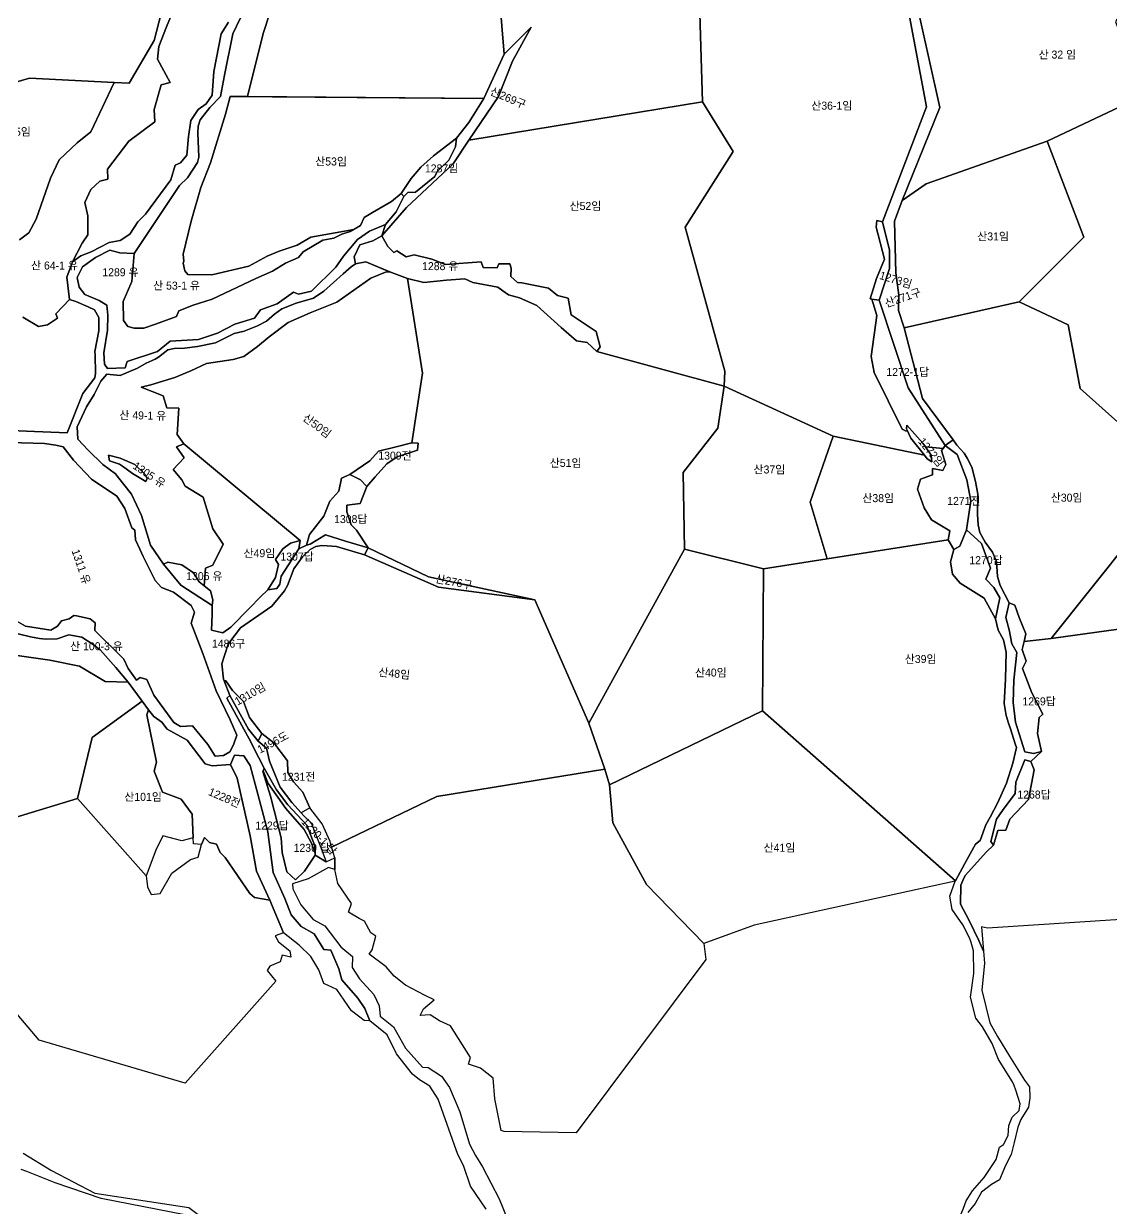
# Model space of a CAD drawing. Header units: metres. Extents: x 245462 to 249549, y 373212 to 377851.
# Drawn here: x 246257 to 246936, y 374021 to 374761 of the extents above; entities that cross this region are included whole.
import ezdxf

# ---------------------------------------------------------------- set-up
doc = ezdxf.new("R2010")
doc.units = ezdxf.units.M
doc.layers.add('00_지번', color=6, linetype='Continuous')
doc.layers.add('00_지적', color=6, linetype='Continuous')
doc.styles.get("Standard").update_dxf_attribs({"font": ''})
doc.styles.get('Standard').set_extended_font_data('Gulim')

msp = doc.modelspace()

# ---------------------------------------------------------------- linework, layer by layer
at = {"layer": '00_지적', "linetype": 'Continuous'}
for points in [[(246447.68, 374888.11), (246489.96, 374836.37), (246547.39, 374858.4), (246556.95, 374741.94), (246544.22, 374714.22), (246396.73, 374715.33), (246406.42, 374754.7), (246410.64, 374767.54), (246412.1, 374781.51), (246410.13, 374802.98), (246411.18, 374816.22), (246410.33, 374824.52), (246414.81, 374835.51), (246438.56, 374875.3), (246443.32, 374879.33), (246447.68, 374888.11)], [(246203.75, 374822.3), (246328.7, 374863.03), (246373.6, 374837.09), (246377.7, 374830), (246370.65, 374826.23), (246363.68, 374817.49), (246358.95, 374805.21), (246356.09, 374799.67), (246350.4, 374792.08), (246348.5, 374786.26), (246347.89, 374785.05), (246342.81, 374768.2), (246338.33, 374750.37), (246322.64, 374723.79), (246313.29, 374724.26), (246260.48, 374726.93), (246225.29, 374716.66)], [(246547.39, 374858.4), (246668.67, 374815.31), (246678.31, 374794.99), (246680.96, 374712.11), (246534.96, 374688.08), (246553.4, 374715.32), (246562.11, 374737.6), (246573.8, 374758.81), (246556.95, 374741.94), (246547.39, 374858.4)], [(246956.57, 374716.02), (246896.14, 374687.45), (246820.64, 374660.8), (246805.69, 374650.38), (246829.11, 374708.64), (246811.79, 374786.52), (246810.18, 374793.79), (246809.74, 374798.08), (246809.62, 374800.36), (246810.08, 374802.8), (246810.9, 374806.43), (246810.78, 374812.68), (246814.58, 374816.88), (246818.78, 374819.49), (246822.36, 374821.01), (246831.91, 374823.8), (246840.3, 374832.22), (246849.29, 374837.27), (246852.09, 374840), (246955.76, 374791.75), (246938.9, 374761.99), (246956.57, 374716.02)], [(246805.04, 374793.29), (246820.79, 374708.9), (246793.42, 374637.12), (246789.7, 374637.89), (246789.3, 374633.69), (246794.69, 374613.77), (246789.66, 374601.72), (246785.58, 374589.01), (246786.65, 374588.84), (246789.8, 374578.64), (246786.28, 374552.91), (246788.14, 374542.99), (246805.68, 374507.48), (246808.14, 374506.34), (246808.68, 374507), (246811.14, 374501.94), (246819.49, 374491.26), (246762.52, 374503.29), (246694.45, 374534.38), (246694.91, 374543.73), (246670.07, 374633.84), (246699.98, 374681.16), (246680.96, 374712.11), (246678.31, 374794.99)], [(246810.18, 374793.79), (246829.11, 374708.64), (246805.69, 374650.38), (246800.79, 374637.59), (246801.75, 374605.3), (246803.6, 374591.23), (246803.35, 374581.63), (246806.79, 374570.9), (246818.25, 374526.73), (246837.49, 374501.01), (246832.5, 374497.45), (246809.36, 374533.31), (246791.16, 374588.14), (246797.82, 374608.01), (246797.78, 374619.4), (246793.42, 374637.12), (246820.79, 374708.9), (246805.04, 374793.29), (246810.18, 374793.79)], [(246351.59, 374772.55), (246346.09, 374758.94), (246341.14, 374746.57), (246340.49, 374738.66), (246348.25, 374724.2), (246342.77, 374722.77), (246338.4, 374707.2), (246338.68, 374699.62), (246322.51, 374687.61), (246309.18, 374669.97), (246309.43, 374663.87), (246304.36, 374662.48), (246298.75, 374657.28), (246294.92, 374649.2), (246296.89, 374640.93), (246296.96, 374637.55), (246296.95, 374629.07), (246293.32, 374623.76), (246287.4, 374612.07), (246283.69, 374602.51), (246285.39, 374588.56), (246276.89, 374579.72), (246277.95, 374576.99), (246271.64, 374572.8), (246266.13, 374571.74), (246256.33, 374577.49)], [(246292.53, 374615.92), (246287.4, 374612.07), (246293.32, 374623.76), (246296.95, 374629.07), (246296.96, 374637.55), (246296.89, 374640.93), (246294.92, 374649.2), (246298.75, 374657.28), (246304.36, 374662.48), (246309.43, 374663.87), (246309.18, 374669.97), (246322.51, 374687.61), (246338.68, 374699.62), (246338.4, 374707.2), (246342.77, 374722.77), (246348.25, 374724.2), (246340.49, 374738.66), (246341.14, 374746.57), (246346.09, 374758.94), (246351.59, 374772.55)], [(246254.28, 374625.97), (246259.96, 374630.24), (246264.59, 374638.78), (246273.52, 374664.31), (246279.05, 374675.87), (246290.11, 374686.45), (246298.73, 374693.43), (246313.29, 374724.26), (246322.64, 374723.79), (246338.33, 374750.37), (246342.81, 374768.2)], [(246394.51, 374769.34), (246387.38, 374754.51), (246382.17, 374728.74), (246379.73, 374715.46), (246373.02, 374708.64), (246367.06, 374700.77), (246365.83, 374696.87), (246365.52, 374692.79), (246366.27, 374677.48), (246365.42, 374674.24), (246359.17, 374664.56), (246354.15, 374659.9), (246325.89, 374617.29), (246316.85, 374617.66), (246310.53, 374619.4), (246301.77, 374614.9), (246293.62, 374608.95), (246290.19, 374602.26), (246291.5, 374596.4), (246295.08, 374591.65), (246303.97, 374588.04), (246305.64, 374586.9), (246308.73, 374584.99), (246309.28, 374578.7), (246309.22, 374569.38), (246306.81, 374555.35), (246307.37, 374548.1), (246309.19, 374545.44), (246320.22, 374545.88), (246321.53, 374549.89), (246340.33, 374556.14), (246348.28, 374562.64), (246365.93, 374563.62), (246377.9, 374567.66), (246388.64, 374573.09), (246400.98, 374576.85), (246404.83, 374582.2), (246415.22, 374585.87), (246425.46, 374593.26), (246428.45, 374591.87), (246436.69, 374593.72), (246451.82, 374608.7), (246456.56, 374615.72), (246465.25, 374626.01), (246472.95, 374631.21), (246482.8, 374635.5), (246480.59, 374628.39), (246474.83, 374625.27), (246466.87, 374622.69), (246463.17, 374615.29), (246464.02, 374610.85), (246461.36, 374608.9), (246456.32, 374604.61), (246444.31, 374593.8), (246437.9, 374589.36), (246427.12, 374586.39), (246418.04, 374582.7), (246413.57, 374579.53), (246408.56, 374575), (246402.82, 374572.2), (246394.56, 374568.82), (246388.38, 374567.35), (246376.6, 374561.59), (246365.45, 374559.15), (246357.37, 374558.11), (246350.72, 374558), (246346.81, 374557.23), (246341, 374552.47), (246338.99, 374551.4), (246333.3, 374548.89), (246328.01, 374545.66), (246317.16, 374541.09), (246308.76, 374541.87), (246305.03, 374537.65), (246300.75, 374529.14), (246296.1, 374521.5), (246290.12, 374509.05), (246290.65, 374501.24), (246297.16, 374494.42), (246306.24, 374485.45), (246314.23, 374479.67), (246315.46, 374478.09), (246324.14, 374466.99), (246330.34, 374453.72), (246335.98, 374435.04), (246344.15, 374423.17), (246355.05, 374410.21), (246374.48, 374397.36), (246374.64, 374391.77), (246374.04, 374382.09), (246381.25, 374380.39), (246386.16, 374383.85), (246397.85, 374395.82), (246404.79, 374402.83), (246409.41, 374407.12), (246414.87, 374407.93), (246416.77, 374410.83), (246417.56, 374415.68), (246428.76, 374432.89), (246433.52, 374435.03), (246435.86, 374435.74), (246445.36, 374441.59), (246457.94, 374437.62), (246472, 374433.44), (246469.68, 374429.13), (246452.16, 374434.33), (246446.31, 374434.68), (246443.13, 374434.9), (246439.41, 374434.29), (246435.74, 374432.4), (246430.98, 374427.91), (246425.6, 374420.34), (246421.59, 374409.81), (246419.8, 374406.67), (246411.89, 374397.06), (246392.36, 374383.4), (246385.58, 374374.8), (246384.28, 374372.55), (246380.58, 374360.97), (246381.66, 374351.31), (246382.03, 374350.28), (246385.65, 374341.15), (246383.67, 374339.6), (246398.85, 374311.83), (246400.37, 374308.64), (246407.03, 374295.68), (246406.17, 374293.74), (246411.06, 374278.25), (246417.72, 374252.35), (246418.29, 374243), (246421.27, 374230.94), (246426.68, 374226.04), (246432.3, 374231.47), (246438.96, 374241.36), (246445.75, 374237.18), (246451.16, 374239.66), (246451.16, 374232.45), (246447.18, 374233.63), (246434.52, 374226.69), (246424.8, 374223.52), (246425, 374220.29), (246430.04, 374210.33), (246437.67, 374201.31), (246444.97, 374197.37), (246454.97, 374184.21), (246462.33, 374178.21), (246461.95, 374171.2), (246466.53, 374164.23), (246475.5, 374154.36), (246478.94, 374147.23), (246479.59, 374140.85), (246487.77, 374134.26), (246495.33, 374120.77), (246505.89, 374108.91), (246509.57, 374108.84), (246517.78, 374103.27), (246522.78, 374096.16), (246529.25, 374081.06), (246535.33, 374060.91), (246539.14, 374053.77), (246543.45, 374046.61), (246553.78, 374026.67), (246563.92, 374002.11)], [(246410.64, 374767.54), (246406.42, 374754.7), (246396.73, 374715.33), (246385.74, 374715.42), (246382.93, 374704.34), (246373.49, 374674.06), (246367.57, 374658.57), (246361.53, 374637.51), (246356.4, 374616.87), (246356.83, 374612.47), (246356.49, 374611.23), (246357.39, 374606.56), (246359.41, 374604.26), (246374.38, 374603.96), (246397.44, 374609.5), (246408.92, 374615.68), (246416.43, 374618.83), (246427.62, 374622.44), (246436.1, 374627.46), (246463.14, 374632.39), (246460.84, 374631.05), (246455.61, 374629.35), (246450.55, 374626.9), (246443.75, 374625.66), (246431.35, 374618.32), (246428.49, 374614.88), (246420.33, 374611.22), (246412.23, 374606.26), (246401.77, 374601.81), (246374.51, 374588.77), (246362.67, 374585.05), (246353.73, 374581.47), (246352.19, 374578.07), (246339.05, 374573.11), (246331.81, 374570.67), (246325.83, 374570.61), (246321.84, 374571.63), (246319.09, 374575.45), (246318.94, 374587.3), (246324.36, 374599.9), (246325.89, 374617.29)], [(246325.89, 374617.29), (246354.15, 374659.9), (246359.17, 374664.56), (246365.42, 374674.24), (246366.27, 374677.48), (246365.52, 374692.79), (246365.83, 374696.87), (246367.06, 374700.77), (246373.02, 374708.64), (246379.73, 374715.46), (246382.17, 374728.74), (246387.38, 374754.51), (246394.51, 374769.34)], [(246231.17, 374507.48), (246258.48, 374506.31), (246284.01, 374505.2), (246293.78, 374529.8), (246301.15, 374539.73), (246301.74, 374542.46), (246301.4, 374554.01), (246301.34, 374556.06), (246303.69, 374568.96), (246303.84, 374577.36), (246301.03, 374582.15), (246297.17, 374584.02), (246289.46, 374587.44), (246285.39, 374588.56), (246283.69, 374602.51), (246287.4, 374612.07), (246292.53, 374615.92), (246298.92, 374618.41), (246310.18, 374624.29), (246317.11, 374625.37), (246323.2, 374629.36), (246328.06, 374637.08), (246331.24, 374640.3), (246332.94, 374642.01), (246348.74, 374663.38), (246351.48, 374672.53), (246354.73, 374673.96), (246358.77, 374678.82), (246359.68, 374690.41), (246361.2, 374700.38), (246365.79, 374707.38), (246370.91, 374710.86), (246374.52, 374716.35), (246375.56, 374731.12), (246380.17, 374754.56), (246384.77, 374761.95)], [(246384.77, 374761.95), (246380.17, 374754.56), (246375.56, 374731.12), (246374.52, 374716.35), (246370.91, 374710.86), (246365.79, 374707.38), (246361.2, 374700.38), (246359.68, 374690.41), (246358.77, 374678.82), (246354.73, 374673.96), (246351.48, 374672.53), (246348.74, 374663.38), (246332.94, 374642.01), (246331.24, 374640.3), (246328.06, 374637.08), (246323.2, 374629.36), (246317.11, 374625.37), (246310.18, 374624.29), (246298.92, 374618.41), (246292.53, 374615.92)], [(246556.95, 374741.94), (246573.8, 374758.81), (246562.11, 374737.6), (246553.4, 374715.32), (246534.96, 374688.08), (246525.07, 374673.25), (246496.03, 374646.04), (246480.59, 374628.39), (246482.8, 374635.5), (246489.54, 374643.4), (246494.38, 374652.99), (246496.9, 374655.45), (246501.53, 374655.62), (246513.73, 374665.34), (246515.22, 374668.57), (246522.5, 374675.64), (246526.56, 374683.98), (246527.16, 374689.29), (246534.94, 374699.27), (246544.22, 374714.22), (246556.95, 374741.94)], [(246225.29, 374716.66), (246260.48, 374726.93), (246313.29, 374724.26), (246298.73, 374693.43), (246290.11, 374686.45), (246279.05, 374675.87), (246273.52, 374664.31), (246264.59, 374638.78), (246259.96, 374630.24), (246254.28, 374625.97)], [(246385.74, 374715.42), (246544.22, 374714.22), (246534.94, 374699.27), (246527.16, 374689.29), (246512.91, 374678.39), (246504.97, 374671.19), (246498.82, 374664.12), (246492.64, 374654.76), (246486.58, 374649.9), (246474.74, 374642.88), (246469.44, 374639.87), (246467.18, 374634.74), (246463.14, 374632.39), (246436.1, 374627.46), (246427.62, 374622.44), (246416.43, 374618.83), (246408.92, 374615.68), (246397.44, 374609.5), (246374.38, 374603.96), (246359.41, 374604.26), (246357.39, 374606.56), (246356.49, 374611.23), (246356.83, 374612.47), (246356.4, 374616.87), (246361.53, 374637.51), (246367.57, 374658.57), (246373.49, 374674.06), (246382.93, 374704.34), (246385.74, 374715.42)], [(246896.14, 374687.45), (246956.57, 374716.02), (246959.8, 374707.6), (246968.49, 374694.24), (246989.44, 374675.13), (247008.96, 374652.28), (247010.46, 374612.46), (246995.12, 374542.46), (247019.96, 374517.64), (246972, 374515.68), (246968.19, 374509.41), (246958.08, 374496.14), (246916.79, 374532.93), (246909.36, 374572.74), (246878.77, 374587.08), (246919.07, 374627.48), (246896.14, 374687.45)], [(246680.96, 374712.11), (246699.98, 374681.16), (246670.07, 374633.84), (246694.91, 374543.73), (246694.45, 374534.38), (246614.81, 374556.01), (246617.01, 374558.93), (246614.37, 374568.57), (246598.77, 374578.91), (246596.89, 374589.43), (246590.25, 374591.12), (246584.61, 374595.64), (246568.02, 374598.93), (246565.25, 374599.25), (246561.19, 374602.94), (246561.38, 374608.13), (246560.45, 374610.8), (246556.22, 374610.8), (246553.66, 374610.87), (246552.61, 374608.44), (246543.92, 374608.65), (246542.59, 374612.04), (246520.36, 374610.48), (246511.74, 374613.73), (246500.76, 374616.56), (246495.85, 374615.22), (246490, 374619.06), (246488, 374617.99), (246484.2, 374621.72), (246480.59, 374628.39), (246496.03, 374646.04), (246525.07, 374673.25), (246534.96, 374688.08), (246680.96, 374712.11)], [(246492.64, 374654.76), (246498.82, 374664.12), (246504.97, 374671.19), (246512.91, 374678.39), (246527.16, 374689.29), (246526.56, 374683.98), (246522.5, 374675.64), (246515.22, 374668.57), (246513.73, 374665.34), (246501.53, 374655.62), (246496.9, 374655.45), (246494.38, 374652.99), (246492.64, 374654.76)], [(246805.69, 374650.38), (246820.64, 374660.8), (246896.14, 374687.45), (246919.07, 374627.48), (246878.77, 374587.08), (246806.79, 374570.9), (246803.35, 374581.63), (246803.6, 374591.23), (246801.75, 374605.3), (246800.79, 374637.59), (246805.69, 374650.38)], [(246436.69, 374593.72), (246428.45, 374591.87), (246425.46, 374593.26), (246415.22, 374585.87), (246404.83, 374582.2), (246400.98, 374576.85), (246388.64, 374573.09), (246377.9, 374567.66), (246365.93, 374563.62), (246348.28, 374562.64), (246340.33, 374556.14), (246321.53, 374549.89), (246320.22, 374545.88), (246309.19, 374545.44), (246307.37, 374548.1), (246306.81, 374555.35), (246309.22, 374569.38), (246309.28, 374578.7), (246308.73, 374584.99), (246305.64, 374586.9), (246303.97, 374588.04), (246295.08, 374591.65), (246291.5, 374596.4), (246290.19, 374602.26), (246293.62, 374608.95), (246301.77, 374614.9), (246310.53, 374619.4), (246316.85, 374617.66), (246325.89, 374617.29), (246324.36, 374599.9), (246318.94, 374587.3), (246319.09, 374575.45), (246321.84, 374571.63), (246325.83, 374570.61), (246331.81, 374570.67), (246339.05, 374573.11), (246352.19, 374578.07), (246353.73, 374581.47), (246362.67, 374585.05), (246374.51, 374588.77), (246401.77, 374601.81), (246412.23, 374606.26), (246420.33, 374611.22), (246428.49, 374614.88), (246431.35, 374618.32), (246443.75, 374625.66), (246450.55, 374626.9), (246455.61, 374629.35), (246460.84, 374631.05), (246467.18, 374634.74), (246469.44, 374639.87), (246474.74, 374642.88), (246486.58, 374649.9), (246492.64, 374654.76), (246494.38, 374652.99), (246489.54, 374643.4), (246482.8, 374635.5), (246472.95, 374631.21), (246465.25, 374626.01), (246456.56, 374615.72), (246451.82, 374608.7), (246436.69, 374593.72)], [(246786.65, 374588.84), (246785.58, 374589.01), (246789.66, 374601.72), (246794.69, 374613.77), (246789.3, 374633.69), (246789.7, 374637.89), (246793.42, 374637.12), (246797.78, 374619.4), (246797.82, 374608.01), (246791.16, 374588.14), (246786.65, 374588.84)], [(246464.02, 374610.85), (246463.17, 374615.29), (246466.87, 374622.69), (246474.83, 374625.27), (246480.59, 374628.39), (246484.2, 374621.72), (246488, 374617.99), (246490, 374619.06), (246495.85, 374615.22), (246500.76, 374616.56), (246511.74, 374613.73), (246520.36, 374610.48), (246542.59, 374612.04), (246543.92, 374608.65), (246552.61, 374608.44), (246553.66, 374610.87), (246556.22, 374610.8), (246560.45, 374610.8), (246561.38, 374608.13), (246561.19, 374602.94), (246565.25, 374599.25), (246568.02, 374598.93), (246584.61, 374595.64), (246590.25, 374591.12), (246596.89, 374589.43), (246598.77, 374578.91), (246614.37, 374568.57), (246617.01, 374558.93), (246614.81, 374556.01), (246608.75, 374561.82), (246602.1, 374562.86), (246592.63, 374571.01), (246577.46, 374584.85), (246566.63, 374589.56), (246559.67, 374591.59), (246556.22, 374593.99), (246552.99, 374596.32), (246537.31, 374599.13), (246532.39, 374601.47), (246520.95, 374600.68), (246506.7, 374599.28), (246496.5, 374601.67), (246486.63, 374605.39), (246470.64, 374612.21), (246464.02, 374610.85)], [(246369.63, 374409.61), (246366.45, 374412.1), (246362.91, 374417.74), (246355.59, 374422.9), (246346.82, 374424.45), (246344.15, 374423.17), (246335.98, 374435.04), (246330.34, 374453.72), (246324.14, 374466.99), (246315.46, 374478.09), (246314.23, 374479.67), (246306.24, 374485.45), (246297.16, 374494.42), (246290.65, 374501.24), (246290.12, 374509.05), (246296.1, 374521.5), (246300.75, 374529.14), (246305.03, 374537.65), (246308.76, 374541.87), (246317.16, 374541.09), (246328.01, 374545.66), (246333.3, 374548.89), (246338.99, 374551.4), (246341, 374552.47), (246346.81, 374557.23), (246350.72, 374558), (246357.37, 374558.11), (246365.45, 374559.15), (246376.6, 374561.59), (246388.38, 374567.35), (246394.56, 374568.82), (246402.82, 374572.2), (246408.56, 374575), (246413.57, 374579.53), (246418.04, 374582.7), (246427.12, 374586.39), (246437.9, 374589.36), (246444.31, 374593.8), (246456.32, 374604.61), (246461.36, 374608.9), (246464.02, 374610.85), (246470.64, 374612.21), (246485.32, 374605.95), (246482.93, 374605.71), (246473.63, 374601.92), (246452.36, 374586.88), (246435.79, 374580.32), (246422.01, 374574.2), (246410.14, 374565.34), (246402.98, 374559.23), (246394.44, 374553.01), (246387.77, 374551.15), (246371, 374548.52), (246361.23, 374544.03), (246351.16, 374539.76), (246336.26, 374535.19), (246330.27, 374533.77), (246344.04, 374528.33), (246346.23, 374521.01), (246353.64, 374520.75), (246352.77, 374504.27), (246356.75, 374498.32), (246352.36, 374496.47), (246356.97, 374489.57), (246350.19, 374482.48), (246355.63, 374475.97), (246357.67, 374471.9), (246368.99, 374465.02), (246374.99, 374445.38), (246381.44, 374435.74), (246374.95, 374422.57), (246370.44, 374420.65), (246369.63, 374409.61)], [(246485.32, 374605.95), (246486.63, 374605.39), (246496.5, 374601.67), (246506.05, 374542.57), (246499.26, 374498.97), (246488.64, 374496.37), (246478.57, 374493.75), (246472.97, 374487.84), (246460.61, 374479.26), (246455.27, 374476.87), (246453.71, 374468.79), (246448.05, 374462.63), (246444.28, 374453.26), (246435.43, 374441.82), (246433.52, 374435.03), (246428.76, 374432.89), (246429.46, 374438.05), (246356.75, 374498.32), (246352.77, 374504.27), (246353.64, 374520.75), (246346.23, 374521.01), (246344.04, 374528.33), (246330.27, 374533.77), (246336.26, 374535.19), (246351.16, 374539.76), (246361.23, 374544.03), (246371, 374548.52), (246387.77, 374551.15), (246394.44, 374553.01), (246402.98, 374559.23), (246410.14, 374565.34), (246422.01, 374574.2), (246435.79, 374580.32), (246452.36, 374586.88), (246473.63, 374601.92), (246482.93, 374605.71), (246485.32, 374605.95)], [(246614.81, 374556.01), (246694.45, 374534.38), (246690.37, 374508.13), (246668.9, 374480.55), (246669.61, 374432.53), (246609.8, 374323.9), (246576.11, 374400.87), (246509.66, 374415.35), (246472, 374433.44), (246464.8, 374444.43), (246461.39, 374447.71), (246458.61, 374455.94), (246458.61, 374460.1), (246466.99, 374461.18), (246470.68, 374470.78), (246471.27, 374471.77), (246476.46, 374477.81), (246483.61, 374485.83), (246490.16, 374490.34), (246502.78, 374494.44), (246503.22, 374498.89), (246499.26, 374498.97), (246506.05, 374542.57), (246496.5, 374601.67), (246506.7, 374599.28), (246520.95, 374600.68), (246532.39, 374601.47), (246537.31, 374599.13), (246552.99, 374596.32), (246556.22, 374593.99), (246559.67, 374591.59), (246566.63, 374589.56), (246577.46, 374584.85), (246592.63, 374571.01), (246602.1, 374562.86), (246608.75, 374561.82), (246614.81, 374556.01)], [(246256.33, 374577.49), (246266.13, 374571.74), (246271.64, 374572.8), (246277.95, 374576.99), (246276.89, 374579.72), (246285.39, 374588.56), (246289.46, 374587.44), (246297.17, 374584.02), (246301.03, 374582.15), (246303.84, 374577.36), (246303.69, 374568.96), (246301.34, 374556.06), (246301.4, 374554.01), (246301.74, 374542.46), (246301.15, 374539.73), (246293.78, 374529.8), (246284.01, 374505.2), (246258.48, 374506.31), (246231.17, 374507.48)], [(246786.65, 374588.84), (246791.16, 374588.14), (246809.36, 374533.31), (246832.5, 374497.45), (246831.17, 374495.53), (246820.12, 374496.48), (246818.47, 374498.92), (246808.54, 374509.99), (246808.33, 374507.72), (246808.68, 374507), (246808.14, 374506.34), (246805.68, 374507.48), (246788.14, 374542.99), (246786.28, 374552.91), (246789.8, 374578.64), (246786.65, 374588.84)], [(246806.79, 374570.9), (246878.77, 374587.08), (246909.36, 374572.74), (246916.79, 374532.93), (246958.08, 374496.14)], [(246973.99, 374470.95), (246898.78, 374376.72), (246881.83, 374374.87), (246882.98, 374379.74), (246878.8, 374389.86), (246876.09, 374397.65), (246872.53, 374399), (246866.91, 374409.91), (246865.24, 374415.5), (246864.53, 374424.86), (246862.15, 374430.72), (246857.57, 374437.03), (246854.1, 374443.12), (246853.11, 374447.78), (246852.64, 374454.16), (246852.85, 374466.9), (246851.5, 374474.87), (246849.1, 374483.74), (246846.34, 374489.48), (246844.4, 374492.62), (246839.75, 374497.55), (246837.49, 374501.01), (246818.25, 374526.73), (246806.79, 374570.9)], [(246762.52, 374503.29), (246748.07, 374461.92), (246758.81, 374426.5), (246718.96, 374420.24), (246669.61, 374432.53), (246668.9, 374480.55), (246690.37, 374508.13), (246694.45, 374534.38), (246762.52, 374503.29)], [(246958.08, 374496.14), (246968.19, 374509.41), (246972, 374515.68), (247019.96, 374517.64), (247024.1, 374496.43), (247031.13, 374460.13), (247032.31, 374395.38), (246898.78, 374376.72), (246973.99, 374470.95), (246958.08, 374496.14)], [(246808.68, 374507), (246808.33, 374507.72), (246808.54, 374509.99), (246818.47, 374498.92), (246820.12, 374496.48), (246823.67, 374491.29), (246824.22, 374487.07), (246821.3, 374488.94), (246819.49, 374491.26), (246811.14, 374501.94), (246808.68, 374507)], [(246249.14, 374389.54), (246257.96, 374384.52), (246273.82, 374381.96), (246277.96, 374384.58), (246280.45, 374387.83), (246285.29, 374389.13), (246288.12, 374391.23), (246289.77, 374390.99), (246298.36, 374389.15), (246301.53, 374386.5), (246301.16, 374381.71), (246319.36, 374363.79), (246322.07, 374358), (246327.28, 374350.79), (246329.65, 374352.43), (246333.77, 374351.16), (246338.21, 374341.43), (246350.64, 374324.36), (246354.67, 374321.78), (246362.2, 374322.32), (246371.85, 374310.66), (246376.47, 374303.36), (246381.73, 374303.6), (246385.63, 374305.94), (246387.96, 374310.28), (246390.06, 374316.42), (246385.88, 374325.93), (246377.13, 374344.06), (246368.79, 374367.38), (246361.4, 374386.45), (246363.62, 374393.17), (246361.52, 374397.44), (246350.41, 374405.67), (246342.8, 374408.62), (246338.94, 374412.97), (246331.36, 374428.09), (246329.45, 374432.59), (246326.74, 374438.52), (246326.15, 374444.53), (246324.37, 374445.97), (246319.95, 374457.98), (246315.05, 374465.79), (246299.16, 374476.37), (246287.98, 374488.26), (246281.39, 374496.51), (246276.98, 374497.55), (246269.75, 374498.59), (246248.36, 374499.19)], [(246248.36, 374499.19), (246269.75, 374498.59), (246276.98, 374497.55), (246281.39, 374496.51), (246287.98, 374488.26), (246299.16, 374476.37), (246315.05, 374465.79), (246319.95, 374457.98)], [(246409.41, 374407.12), (246404.79, 374402.83), (246397.85, 374395.82), (246386.16, 374383.85), (246381.25, 374380.39), (246374.04, 374382.09), (246374.64, 374391.77), (246374.48, 374397.36), (246375.06, 374400.96), (246373.57, 374406.54), (246369.63, 374409.61), (246370.44, 374420.65), (246374.95, 374422.57), (246381.44, 374435.74), (246374.99, 374445.38), (246368.99, 374465.02), (246357.67, 374471.9), (246355.63, 374475.97), (246350.19, 374482.48), (246356.97, 374489.57), (246352.36, 374496.47), (246356.75, 374498.32), (246429.46, 374438.05), (246423.49, 374436.28), (246418.69, 374432.76), (246414.06, 374426.25), (246415.95, 374422.97), (246414.15, 374414.94), (246409.41, 374407.12)], [(246499.26, 374498.97), (246503.22, 374498.89), (246502.78, 374494.44), (246490.16, 374490.34), (246483.61, 374485.83), (246476.46, 374477.81), (246471.27, 374471.77), (246467.2, 374476.01), (246460.61, 374479.26), (246472.97, 374487.84), (246478.57, 374493.75), (246488.64, 374496.37), (246499.26, 374498.97)], [(246831.17, 374495.53), (246830.26, 374494.21), (246832.89, 374485.43), (246831.12, 374481.83), (246824.57, 374482.99), (246824.64, 374478.98), (246817.09, 374476.37), (246815.3, 374470.05), (246819.46, 374458.39), (246824, 374450.92), (246835.4, 374444.11), (246834.38, 374438.5), (246758.81, 374426.5), (246748.07, 374461.92), (246762.52, 374503.29), (246819.49, 374491.26), (246821.3, 374488.94), (246824.22, 374487.07), (246823.67, 374491.29), (246820.12, 374496.48), (246831.17, 374495.53)], [(246840.53, 374012.77), (246844, 374020.96), (246845.52, 374025.44), (246849.52, 374031.8), (246856.88, 374039.95), (246864.35, 374051.2), (246866.36, 374059.06), (246869.04, 374060.56), (246871.77, 374066.35), (246872.35, 374072.53), (246874.36, 374077.8), (246878.63, 374081.99), (246879.25, 374086.15), (246876.64, 374094.65), (246875.58, 374097.49), (246874.48, 374099.74), (246865.89, 374113.85), (246861.83, 374123.83), (246855.79, 374134.2), (246851.74, 374139.64), (246848.36, 374152.71), (246850.48, 374167.41), (246850.16, 374181.57), (246849.61, 374183.85), (246848.68, 374186.91), (246847.63, 374189.74), (246843.44, 374197.9), (246836.97, 374207.53), (246835.49, 374215.71), (246838.81, 374225.2), (246838.91, 374225.39), (246844.71, 374236.22), (246851.52, 374248.32), (246854.46, 374250.54), (246857.83, 374260.29), (246860.51, 374265.08), (246865.32, 374274.4), (246870.71, 374286.47), (246874.71, 374298.97), (246877.11, 374308.65), (246876.26, 374311.04), (246873.41, 374320.3), (246872.06, 374323.79), (246870.5, 374328.78), (246869.44, 374336.27), (246870.18, 374351.29), (246870.5, 374368.31), (246868.96, 374375.88), (246865.53, 374381.93), (246863.97, 374389.08), (246866.55, 374402.28), (246862.86, 374408.63), (246857.87, 374413.86), (246860.81, 374420.73), (246855.24, 374436.18), (246845.81, 374444.59), (246848.53, 374462.89), (246846.1, 374475.85), (246839.93, 374491.75), (246832.5, 374497.45), (246837.49, 374501.01), (246839.75, 374497.55), (246844.4, 374492.62), (246846.34, 374489.48), (246849.1, 374483.74), (246851.5, 374474.87), (246852.85, 374466.9), (246852.64, 374454.16), (246853.11, 374447.78), (246854.1, 374443.12), (246857.57, 374437.03), (246862.15, 374430.72), (246864.53, 374424.86), (246865.24, 374415.5), (246866.91, 374409.91), (246872.53, 374399), (246870.36, 374389.83), (246872.49, 374382.14), (246874.18, 374373.36), (246877.2, 374368.08), (246875.45, 374350.67), (246875, 374336.76), (246876.4, 374324.5), (246882.34, 374305.98), (246887.77, 374304.98), (246892.65, 374306.27), (246886.08, 374299.94), (246882.21, 374300.95), (246876.66, 374286.98), (246876.2, 374279.92), (246868.31, 374269.37), (246864.55, 374263.95), (246860.99, 374249.99), (246862.7, 374247.64), (246858.21, 374243.2), (246845.16, 374228.82), (246844.21, 374226.98), (246842.28, 374222.65), (246842.01, 374210.73), (246847.51, 374200.6), (246853.49, 374188.05), (246856.37, 374181.48), (246857, 374173.99), (246855.46, 374157.14), (246860.49, 374136.76), (246865.22, 374128.18), (246872.73, 374115.9), (246882.14, 374100.94), (246885.1, 374096.64), (246885.43, 374089.84), (246884.58, 374083.98), (246879.78, 374076.36), (246877.86, 374071.56), (246875.66, 374061.86), (246873.74, 374054.38), (246870.24, 374047.5), (246866.44, 374038.6), (246861.48, 374035.58), (246855.28, 374030.93), (246851.3, 374023.75), (246846.56, 374018.25)], [(246318.6, 374484.39), (246316.65, 374485.8), (246310.48, 374487.89), (246309.84, 374491.39), (246317.01, 374489.47), (246326.25, 374485.46), (246332.37, 374479.75), (246334.03, 374476.68), (246333.17, 374474.83), (246324.8, 374479.9), (246318.6, 374484.39)], [(246309.84, 374491.39), (246310.48, 374487.89), (246316.65, 374485.8), (246318.6, 374484.39), (246324.8, 374479.9), (246333.17, 374474.83), (246334.03, 374476.68), (246332.37, 374479.75), (246326.25, 374485.46), (246317.01, 374489.47), (246309.84, 374491.39)], [(246832.5, 374497.45), (246839.93, 374491.75), (246846.1, 374475.85), (246848.53, 374462.89), (246845.81, 374444.59), (246841.59, 374434.44), (246837.85, 374432.41), (246834.38, 374438.5), (246835.4, 374444.11), (246824, 374450.92), (246819.46, 374458.39), (246815.3, 374470.05), (246817.09, 374476.37), (246824.64, 374478.98), (246824.57, 374482.99), (246831.12, 374481.83), (246832.89, 374485.43), (246830.26, 374494.21), (246831.17, 374495.53), (246832.5, 374497.45)], [(246460.61, 374479.26), (246467.2, 374476.01), (246471.27, 374471.77), (246470.68, 374470.78), (246466.99, 374461.18), (246458.61, 374460.1), (246458.61, 374455.94), (246461.39, 374447.71), (246464.8, 374444.43), (246472, 374433.44), (246457.94, 374437.62), (246445.36, 374441.59), (246435.86, 374435.74), (246433.52, 374435.03), (246435.43, 374441.82), (246444.28, 374453.26), (246448.05, 374462.63), (246453.71, 374468.79), (246455.27, 374476.87), (246460.61, 374479.26)], [(246319.95, 374457.98), (246324.37, 374445.97), (246326.15, 374444.53), (246326.74, 374438.52), (246329.45, 374432.59), (246331.36, 374428.09), (246338.94, 374412.97), (246342.8, 374408.62), (246350.41, 374405.67), (246361.52, 374397.44), (246363.62, 374393.17), (246361.4, 374386.45), (246368.79, 374367.38), (246377.13, 374344.06), (246385.88, 374325.93), (246390.06, 374316.42), (246387.96, 374310.28), (246385.63, 374305.94), (246381.73, 374303.6), (246376.47, 374303.36), (246371.85, 374310.66), (246362.2, 374322.32), (246354.67, 374321.78), (246350.64, 374324.36), (246338.21, 374341.43), (246333.77, 374351.16), (246329.65, 374352.43), (246327.28, 374350.79), (246322.07, 374358), (246319.36, 374363.79), (246301.16, 374381.71), (246301.53, 374386.5), (246298.36, 374389.15), (246289.77, 374390.99), (246288.12, 374391.23), (246285.29, 374389.13), (246280.45, 374387.83), (246277.96, 374384.58), (246273.82, 374381.96), (246257.96, 374384.52), (246249.14, 374389.54)], [(246845.81, 374444.59), (246855.24, 374436.18), (246860.81, 374420.73), (246857.87, 374413.86), (246862.86, 374408.63), (246866.55, 374402.28), (246863.97, 374389.08), (246856.79, 374402.04), (246841.89, 374411.35), (246837.12, 374417.06), (246835.76, 374424.76), (246837.85, 374432.41), (246841.59, 374434.44), (246845.81, 374444.59)], [(246576.11, 374400.87), (246609.8, 374323.9), (246619.88, 374295.2), (246514.86, 374278.12), (246449.2, 374246.42), (246448.18, 374249.94), (246443.37, 374260.92), (246435.49, 374271.05), (246431.26, 374280.87), (246425.33, 374287.29), (246421.82, 374293.04), (246421.62, 374300.3), (246413.13, 374311.68), (246405.49, 374317.39), (246397.98, 374327.46), (246394.11, 374337.39), (246387.32, 374344.27), (246383.11, 374350.39), (246382.03, 374350.28), (246381.66, 374351.31), (246380.58, 374360.97), (246384.28, 374372.55), (246385.58, 374374.8), (246392.36, 374383.4), (246411.89, 374397.06), (246419.8, 374406.67), (246421.59, 374409.81), (246425.6, 374420.34), (246430.98, 374427.91), (246435.74, 374432.4), (246439.41, 374434.29), (246443.13, 374434.9), (246446.31, 374434.68), (246452.16, 374434.33), (246469.68, 374429.13), (246516.04, 374408.76), (246576.11, 374400.87)], [(246429.46, 374438.05), (246428.76, 374432.89), (246417.56, 374415.68), (246416.77, 374410.83), (246414.87, 374407.93), (246409.41, 374407.12), (246414.15, 374414.94), (246415.95, 374422.97), (246414.06, 374426.25), (246418.69, 374432.76), (246423.49, 374436.28), (246429.46, 374438.05)], [(246472, 374433.44), (246509.66, 374415.35), (246576.11, 374400.87), (246516.04, 374408.76), (246469.68, 374429.13), (246472, 374433.44)], [(246669.61, 374432.53), (246718.96, 374420.24), (246718.3, 374331.55), (246622.86, 374285.32), (246619.88, 374295.2), (246609.8, 374323.9), (246669.61, 374432.53)], [(246834.38, 374438.5), (246837.85, 374432.41), (246835.76, 374424.76), (246837.12, 374417.06), (246841.89, 374411.35), (246856.79, 374402.04), (246863.97, 374389.08), (246865.53, 374381.93), (246868.96, 374375.88), (246870.5, 374368.31), (246870.18, 374351.29), (246869.44, 374336.27), (246870.5, 374328.78), (246872.06, 374323.79), (246873.41, 374320.3), (246876.26, 374311.04), (246877.11, 374308.65), (246874.71, 374298.97), (246870.71, 374286.47), (246865.32, 374274.4), (246860.51, 374265.08), (246857.83, 374260.29), (246854.46, 374250.54), (246851.52, 374248.32), (246844.71, 374236.22), (246838.91, 374225.39), (246718.3, 374331.55), (246718.96, 374420.24), (246758.81, 374426.5), (246834.38, 374438.5)], [(246344.15, 374423.17), (246346.82, 374424.45), (246355.59, 374422.9), (246362.91, 374417.74), (246366.45, 374412.1), (246373.57, 374406.54), (246375.06, 374400.96), (246374.48, 374397.36), (246355.05, 374410.21), (246344.15, 374423.17)], [(246881.83, 374374.87), (246880.65, 374369.88), (246883.05, 374362.57), (246880.84, 374358.13), (246886.66, 374342.85), (246893.57, 374329.48), (246891.14, 374327.4), (246890.17, 374317.53), (246892.65, 374306.27), (246887.77, 374304.98), (246882.34, 374305.98), (246876.4, 374324.5), (246875, 374336.76), (246875.45, 374350.67), (246877.2, 374368.08), (246874.18, 374373.36), (246872.49, 374382.14), (246870.36, 374389.83), (246872.53, 374399), (246876.09, 374397.65), (246878.8, 374389.86), (246882.98, 374379.74), (246881.83, 374374.87)], [(246898.78, 374376.72), (247032.31, 374395.38)], [(246230.93, 374378.5), (246235.69, 374381.21), (246245, 374381.95), (246247.3, 374381.25), (246261.13, 374377.81), (246266.76, 374376.7), (246270.83, 374376.3), (246277.7, 374376.63), (246285.09, 374379.17), (246293.19, 374377.72), (246300.17, 374373), (246304.5, 374369.71), (246314.36, 374358.67), (246322.18, 374349.55), (246307.67, 374349.95), (246291.71, 374359.47), (246273.22, 374363.25), (246252.73, 374366.1), (246244.21, 374375.41), (246240.04, 374376.16), (246230.93, 374378.5)], [(246545.82, 374020.34), (246535.98, 374034.55), (246531.6, 374047.57), (246527.98, 374054.3), (246515.84, 374088.95), (246510.55, 374097.01), (246504.02, 374100.95), (246499.69, 374104.49), (246489.77, 374117.27), (246483.79, 374129.19), (246472.97, 374137.92), (246469.83, 374145.52), (246465.53, 374151.98), (246455.65, 374163.47), (246453.76, 374170.37), (246448.73, 374182.12), (246444.39, 374182.58), (246438.31, 374192.22), (246430.11, 374196.87), (246424, 374204.12), (246420.01, 374214.3), (246412.7, 374230.59), (246409.28, 374256.1), (246403.18, 374279.53), (246398.29, 374297.34), (246394.38, 374303.38), (246388.59, 374303.84), (246386.06, 374298.03), (246374.64, 374297.27), (246370.15, 374298.5), (246358.99, 374313.24), (246346.46, 374320.24), (246343.03, 374324.44), (246338.16, 374328.07), (246334.69, 374332.19), (246330.77, 374337.63), (246322.18, 374349.55), (246314.36, 374358.67), (246304.5, 374369.71), (246300.17, 374373), (246293.19, 374377.72), (246285.09, 374379.17), (246277.7, 374376.63), (246270.83, 374376.3), (246266.76, 374376.7), (246261.13, 374377.81), (246247.3, 374381.25)], [(246993.41, 374204.57), (246858.96, 374195.82), (246855.1, 374196.63), (246856.37, 374181.48), (246853.49, 374188.05), (246847.51, 374200.6), (246842.01, 374210.73), (246842.28, 374222.65), (246844.21, 374226.98), (246845.16, 374228.82), (246858.21, 374243.2), (246862.7, 374247.64), (246865.45, 374256.8), (246870.42, 374257.07), (246872.98, 374263.95), (246884.46, 374276.17), (246888.14, 374294.66), (246886.08, 374299.94), (246892.65, 374306.27), (246890.17, 374317.53), (246891.14, 374327.4), (246893.57, 374329.48), (246886.66, 374342.85), (246880.84, 374358.13), (246883.05, 374362.57), (246880.65, 374369.88), (246881.83, 374374.87), (246898.78, 374376.72)], [(246252.73, 374366.1), (246273.22, 374363.25), (246291.71, 374359.47), (246307.67, 374349.95), (246322.18, 374349.55)], [(246382.03, 374350.28), (246383.11, 374350.39), (246387.32, 374344.27), (246394.11, 374337.39), (246397.98, 374327.46), (246405.49, 374317.39), (246403.35, 374312.68), (246397.29, 374320.09), (246385.65, 374341.15), (246382.03, 374350.28)], [(246322.18, 374349.55), (246330.77, 374337.63), (246299.49, 374315.03), (246290.47, 374276.76), (246169.8, 374240.15)], [(246330.77, 374337.63), (246334.69, 374332.19), (246333.69, 374329.19), (246339.74, 374299.45), (246338.25, 374293.8), (246343.48, 374280.88), (246355.18, 374276.45), (246362.01, 374267.08), (246362.66, 374252.29), (246355.61, 374250.4), (246343.65, 374253.48), (246339.3, 374244.44), (246333.39, 374228.44), (246290.47, 374276.76), (246299.49, 374315.03), (246330.77, 374337.63)], [(246385.65, 374341.15), (246397.29, 374320.09), (246403.35, 374312.68), (246408.41, 374308.23), (246410.27, 374300.18), (246417.07, 374283.88), (246424.36, 374274.33), (246430.18, 374267.84), (246431.81, 374266.05), (246436.33, 374261.66), (246442.42, 374246.3), (246445.75, 374237.18), (246438.96, 374241.36), (246438.66, 374247.35), (246433.71, 374260.09), (246421.89, 374272.92), (246414.79, 374282.31), (246407.03, 374295.68), (246400.37, 374308.64), (246398.85, 374311.83), (246383.67, 374339.6), (246385.65, 374341.15)], [(246386.06, 374298.03), (246390.07, 374289.53), (246398.21, 374253.43), (246402.24, 374231.48), (246410.62, 374213.35), (246401.1, 374214.92), (246397.99, 374217.44), (246382.7, 374239.89), (246379.59, 374243.08), (246377.23, 374248.25), (246372.8, 374249.3), (246369.67, 374252.48), (246367.84, 374248.02), (246362.83, 374248.4), (246362.66, 374252.29), (246362.01, 374267.08), (246355.18, 374276.45), (246343.48, 374280.88), (246338.25, 374293.8), (246339.74, 374299.45), (246333.69, 374329.19), (246334.69, 374332.19), (246338.16, 374328.07), (246343.03, 374324.44), (246346.46, 374320.24), (246358.99, 374313.24), (246370.15, 374298.5), (246374.64, 374297.27), (246386.06, 374298.03)], [(246622.86, 374285.32), (246718.3, 374331.55), (246838.91, 374225.39), (246838.81, 374225.2), (246713.11, 374197.68), (246681.82, 374186.21), (246645.87, 374223.12), (246624.92, 374261.7), (246622.86, 374285.32)], [(246403.35, 374312.68), (246405.49, 374317.39), (246413.13, 374311.68), (246421.62, 374300.3), (246421.82, 374293.04), (246425.33, 374287.29), (246431.26, 374280.87), (246435.49, 374271.05), (246430.18, 374267.84), (246424.36, 374274.33), (246417.07, 374283.88), (246410.27, 374300.18), (246408.41, 374308.23), (246403.35, 374312.68)], [(246386.06, 374298.03), (246388.59, 374303.84), (246394.38, 374303.38), (246398.29, 374297.34), (246403.18, 374279.53), (246409.28, 374256.1), (246412.7, 374230.59), (246420.01, 374214.3), (246424, 374204.12), (246430.11, 374196.87), (246438.31, 374192.22), (246444.39, 374182.58), (246448.73, 374182.12), (246453.76, 374170.37), (246455.65, 374163.47), (246465.53, 374151.98), (246469.83, 374145.52), (246472.97, 374137.92), (246469.49, 374138.09), (246461.56, 374144.18), (246452.46, 374157.45), (246444.37, 374161.18), (246441.23, 374169.85), (246436.14, 374178.02), (246428.9, 374185.26), (246419.2, 374192.9), (246410.62, 374213.35), (246402.24, 374231.48), (246398.21, 374253.43), (246390.07, 374289.53), (246386.06, 374298.03)], [(246862.7, 374247.64), (246860.99, 374249.99), (246864.55, 374263.95), (246868.31, 374269.37), (246876.2, 374279.92), (246876.66, 374286.98), (246882.21, 374300.95), (246886.08, 374299.94), (246888.14, 374294.66), (246884.46, 374276.17), (246872.98, 374263.95), (246870.42, 374257.07), (246865.45, 374256.8), (246862.7, 374247.64)], [(246436.62, 374248.83), (246438.89, 374242.64), (246438.96, 374241.36), (246432.3, 374231.47), (246426.68, 374226.04), (246421.27, 374230.94), (246418.29, 374243), (246417.72, 374252.35), (246411.06, 374278.25), (246406.17, 374293.74), (246406.34, 374294.11), (246409.62, 374286.3), (246420.5, 374270.59), (246432.06, 374257.36), (246436.62, 374248.83)], [(246436.62, 374248.83), (246432.06, 374257.36), (246420.5, 374270.59), (246409.62, 374286.3), (246406.34, 374294.11), (246407.03, 374295.68), (246414.79, 374282.31), (246421.89, 374272.92), (246433.71, 374260.09), (246438.66, 374247.35), (246438.89, 374242.64), (246436.62, 374248.83)], [(246451.16, 374232.45), (246451.16, 374239.66), (246449.2, 374246.42), (246514.86, 374278.12), (246619.88, 374295.2), (246622.86, 374285.32), (246624.92, 374261.7), (246645.87, 374223.12), (246681.82, 374186.21), (246682.87, 374176.3), (246601.94, 374067.89), (246557.05, 374068.79), (246555.14, 374069.31), (246551.22, 374089.2), (246550.09, 374102.02), (246542.27, 374108.32), (246534.69, 374110.85), (246535.94, 374115.04), (246523.49, 374134.86), (246516.57, 374137.9), (246510.76, 374141.69), (246504.55, 374141.29), (246506.55, 374145.49), (246513.26, 374151.08), (246507.16, 374154.04), (246495.32, 374160.2), (246488.36, 374165.84), (246483.25, 374171.68), (246472.62, 374179.67), (246474.53, 374182.21), (246476.89, 374190.77), (246473.78, 374192.91), (246469.71, 374200.23), (246466.43, 374201.92), (246459.77, 374205.71), (246461.64, 374211.13), (246453.09, 374223.74), (246451.16, 374232.45)], [(246169.8, 374240.15), (246290.47, 374276.76), (246333.39, 374228.44), (246334.14, 374221.68), (246336.46, 374216.89), (246342, 374217.51), (246349.28, 374230.15), (246361.05, 374238.77), (246365.77, 374240.07), (246367.84, 374248.02), (246369.67, 374252.48), (246372.8, 374249.3), (246377.23, 374248.25), (246379.59, 374243.08), (246382.7, 374239.89), (246397.99, 374217.44), (246401.1, 374214.92), (246410.62, 374213.35), (246419.2, 374192.9), (246413.97, 374190.99), (246416.03, 374187.25), (246422.99, 374181.62), (246423.73, 374177.73), (246418.26, 374178.97), (246416.98, 374174.84), (246410.51, 374172.07), (246408.87, 374169.36), (246414.25, 374162.72), (246357.79, 374098.93), (246266.54, 374125.91), (246178.04, 374230.22)], [(246256.48, 374055.24), (246274.18, 374044.41), (246301.32, 374030.17), (246360.02, 374021.28), (246411.05, 373983.2)], [(246357.52, 374016.78), (246305.16, 374026.98), (246276.47, 374036.73), (246258.71, 374043.71), (246255.13, 374044.98)]]:
    msp.add_lwpolyline(points, dxfattribs=at)

# ---------------------------------------------------------------- texts
at = {"layer": '00_지번', "char_height": 5, "attachment_point": 7}
for s, insert in [('산 32 임', (246890.84, 374738.66)), ('산36-1임', (246748.85, 374706.75)), ('산65임', (246241.45, 374690.44)), ('산53임', (246438.92, 374671.87)), ('1287임', (246507.46, 374667.54)), ('산52임', (246597.85, 374644.07)), ('산31임', (246852.54, 374625.04)), ('산 64-1 유', (246261.4, 374606.78)), ('1288 유', (246505.72, 374606.39)), ('1289 유', (246305.94, 374602.57)), ('산 53-1 유', (246337.67, 374594.23)), ('1272-1답', (246795.76, 374540.36)), ('1309전', (246478.35, 374488.14)), ('산51임', (246585.47, 374483.54)), ('산37임', (246712.76, 374479.43)), ('산38임', (246780.76, 374461.53)), ('1271전', (246833.76, 374459.85)), ('산30임', (246898.48, 374461.83)), ('1308답', (246450.73, 374448.45)), ('산49임', (246394.16, 374427.14)), ('1307답', (246417.19, 374425.02)), ('1270답', (246847.6, 374422.78)), ('1306 유', (246358.33, 374412.72)), ('산 100-3 유', (246285.82, 374368.91)), ('1486구', (246374.42, 374370.54)), ('산39임', (246807.27, 374361.03)), ('산40임', (246676.18, 374352.56)), ('1269답', (246880.79, 374334.56)), ('1231전', (246418.18, 374287.48)), ('산101임', (246319.64, 374274.9)), ('1268답', (246877.59, 374276.33)), ('1229답', (246401.53, 374256.99)), ('1230 답', (246425.45, 374243.06)), ('산41임', (246719.05, 374243.12))]:
    msp.add_mtext(s, dxfattribs=dict(at, insert=insert))
for s, insert, rotation in [('산269구', (246547.48, 374716.33), 337), ('1273임', (246790.84, 374601.12), 343), ('산271구', (246795.96, 374583.03), 19), ('산 49-1 유', (246316.53, 374513.37), 359), ('산50임', (246430.43, 374513.33), 323), ('1272임', (246814.93, 374499.41), 309), ('1305 유', (246324.23, 374482.95), 326), ('1311 유', (246286.14, 374431.37), 289), ('산276구', (246513.47, 374411.38), 349), ('산48임', (246478.17, 374353.04), 354), ('1310임', (246390.74, 374334.4), 30), ('1496도', (246404.49, 374304.71), 28), ('1228전', (246371.54, 374278.78), 337), ('1230-1 답', (246429.59, 374261.62), 313)]:
    msp.add_mtext(s, dxfattribs=dict(at, insert=insert, rotation=rotation))

doc.saveas('drawing.dxf')
